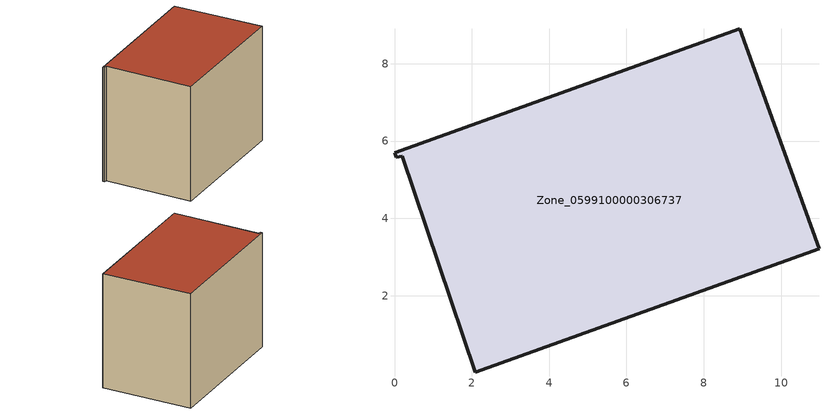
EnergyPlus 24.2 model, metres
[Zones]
Zone_0599100000306737
 floor ground (C_G): 0.21,5.61 0.04,5.58 0,5.7 8.93,8.91 10.98,3.21 2.1,0.02 z0
 wall outside (C_F): 10.98,3.21 8.93,8.91 0,5.7 0.04,5.58 0.21,5.61 2.1,0.02 10.98,3.21 z0:7.81
 roof outside (C_R): 2.1,0.02 10.98,3.21 8.93,8.91 0,5.7 0.04,5.58 0.21,5.61 z7.81
[BUILDING]
Pand.0599100000306737: North Axis=0; Terrain=City; Loads Convergence Tolerance Value=0.04; Temperature Convergence Tolerance Value=0.4; Solar Distribution=FullExterior; Maximum Number of Warmup Days=25; Minimum Number of Warmup Days=1
[Site:Location]
Rotterdam.The.Hague.AP_ZH_NLD Design_Conditions: Latitude=51.96; Longitude=4.45; Time Zone=1; Elevation=-4.5
[SITE:GROUNDTEMPERATURE:BUILDINGSURFACE]
18, 18, 18, 18, 18, 18, 18, 18, 18, 18, 18, 18
[MATERIAL] Thermal Absorptance=0.9; Solar Absorptance=0.7; Visible Absorptance=0.7
Name | Roughness | Thickness | Conductivity | Density | Specific Heat
G.TI.1975-1991 | MediumSmooth | 0.15 | 0.288461 | 540 | 1210
F.TI.1975-1991 | Rough | 0.3 | 0.230769 | 1920 | 840
R.TI.1975-1991 | MediumRough | 0.2 | 0.153846 | 1500 | 1000
[CONSTRUCTION]
C_G: G.TI.1975-1991
C_F: F.TI.1975-1991
C_R: R.TI.1975-1991
[ZONE]
Zone_0599100000306737: Type=1; Multiplier=1; Ceiling Height=Autocalculate; Volume=Autocalculate; Floor Area=autocalculate; Part of Total Floor Area=Yes
[ZONEINFILTRATION:DESIGNFLOWRATE]
Infil_Zone_0599100000306737: Zone or ZoneList or Space or SpaceList=Zone_0599100000306737; Schedule=AlwaysOn; Design Flow Rate Calculation Method=Flow/Area; Flow Rate per Floor Area=0.003; Constant Term Coefficient=1; Temperature Term Coefficient=0; Velocity Term Coefficient=0; Velocity Squared Term Coefficient=0
[HVACTEMPLATE:ZONE:IDEALLOADSAIRSYSTEM]
Zone_0599100000306737: Maximum Heating Supply Air Temperature=50; Minimum Cooling Supply Air Temperature=13; Maximum Heating Supply Air Humidity Ratio=0.0156; Minimum Cooling Supply Air Humidity Ratio=0.0077; Heating Limit=NoLimit; Cooling Limit=NoLimit; Dehumidification Control Type=ConstantSensibleHeatRatio; Cooling Sensible Heat Ratio=0.7; Dehumidification Setpoint=60; Humidification Control Type=None; Humidification Setpoint=30; Outdoor Air Method=None; Outdoor Air Flow Rate per Person=0.00944; Outdoor Air Flow Rate per Zone Floor Area=0; Outdoor Air Flow Rate per Zone=0; Demand Controlled Ventilation Type=None; Outdoor Air Economizer Type=NoEconomizer; Heat Recovery Type=None; Sensible Heat Recovery Effectiveness=0.7; Latent Heat Recovery Effectiveness=0.65
[ZONECONTROL:THERMOSTAT]
ThermostatControl_Zone_0599100000306737: Zone or ZoneList=Zone_0599100000306737; Control Type Schedule=DualSetpointControlType; Control 1=Thermostat_Zone_0599100000306737; Temperature Difference Between Cutout And Setpoint=0
[THERMOSTATSETPOINT:DUALSETPOINT]
Thermostat_Zone_0599100000306737: Heating Setpoint Temperature Schedule=HeatingSetpoint_Zone_0599100000306737; Cooling Setpoint Temperature Schedule=CoolingSetpoint_Zone_0599100000306737
[SCHEDULE:COMPACT]
HeatingSetpoint_Zone_0599100000306737: Through: 12/31, For: AllDays, Until: 24:00, 21
CoolingSetpoint_Zone_0599100000306737: Through: 12/31, For: AllDays, Until: 24:00, 24
DualSetpointControlType: Through: 12/31, For: AllDays, Until: 24:00, 4
AlwaysOn: Through: 12/31, For: AllDays, Until: 24:00, 1
